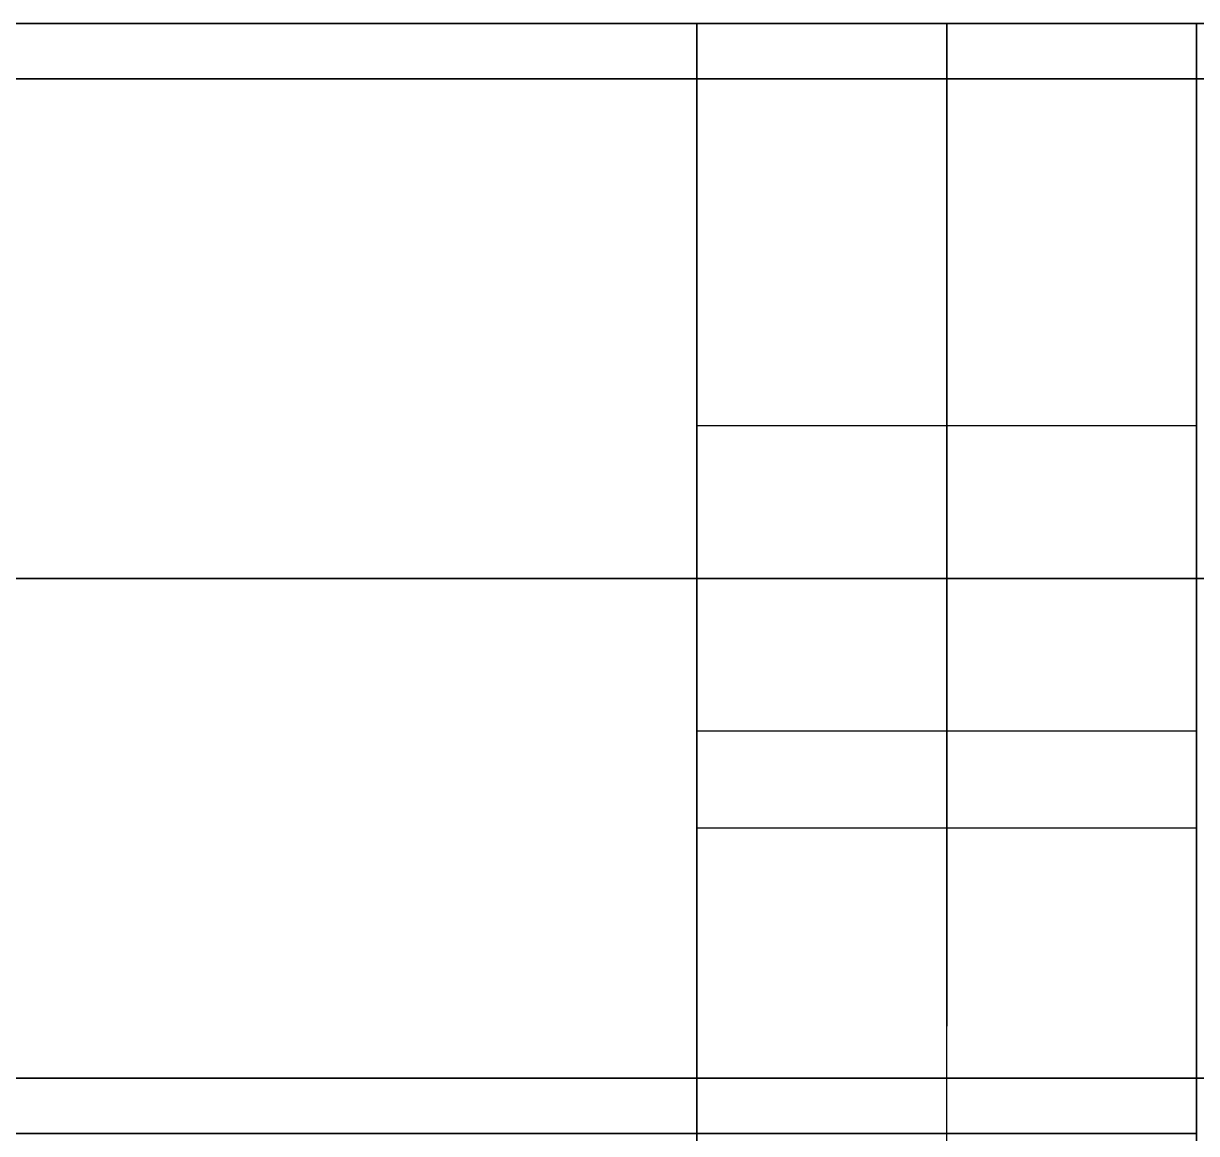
# Model space of a CAD drawing. Header units: millimetres. Extents: x -6529 to 809, y -8611 to 207.
# Drawn here: x 726.78 to 769.03, y 167.37 to 207.37 of the extents above; entities that cross this region are included whole.
import ezdxf

# ---------------------------------------------------------------- set-up
doc = ezdxf.new("R2010")
doc.units = ezdxf.units.MM
doc.header["$MEASUREMENT"] = 0
doc.layers.add('platen', color=7, linetype='Continuous', true_color=0x007f00)
doc.layers.add('staal', color=5, linetype='Continuous', true_color=0x0000ff)

# ---------------------------------------------------------------- blocks, each defined once
blk = doc.blocks.new('plaat base')
at = {"layer": 'platen'}
for points in [[(1258, 58), (1108, 58), (958, 58)], [(1258, 58, 18), (1108, 58, 18), (958, 58, 18)], [(1258, 58, 9), (1108, 58, 9), (958, 58, 9)], [(1258, -300), (1258, -121), (1258, 58)], [(1258, 58), (1258, 58, 9), (1258, 58, 18)], [(1258, -300, 18), (1258, -121, 18), (1258, 58, 18)], [(1258, -300, 9), (1258, -121, 9), (1258, 58, 9)]]:
    blk.add_open_spline(points, degree=2, dxfattribs=at)
blk = doc.blocks.new('top plaat')
at = {"layer": 'platen'}
for points in [[(1276, 40), (967, 40), (658, 40)], [(1276, 40, 18), (967, 40, 18), (658, 40, 18)], [(1276, 40, 9), (967, 40, 9), (658, 40, 9)]]:
    blk.add_open_spline(points, degree=2, dxfattribs=at)
blk = doc.blocks.new('plaat laag')
at = {"layer": 'platen'}
for p, q in [((-4.266, -1290.493, 562.5), (13.734, -1290.552, 562.5)), ((-4.266, -1290.493, 412.5), (13.734, -1290.552, 412.5)), ((-4.266, -1290.493, 337.5), (13.734, -1290.552, 337.5)), ((-4.266, -1290.493, 487.5), (13.734, -1290.552, 487.5)), ((-4.285, -1295.993, 568), (13.715, -1296.052, 568)), ((-4.285, -1295.993, 557), (13.715, -1296.052, 557)), ((-4.285, -1295.993, 418), (13.715, -1296.052, 418)), ((-4.285, -1295.993, 407), (13.715, -1296.052, 407)), ((-4.285, -1295.993, 343), (13.715, -1296.052, 343)), ((-4.285, -1295.993, 332), (13.715, -1296.052, 332)), ((-4.285, -1295.993, 493), (13.715, -1296.052, 493)), ((-4.285, -1295.993, 482), (13.715, -1296.052, 482)), ((-4.303, -1301.493, 562.5), (13.697, -1301.552, 562.5)), ((-4.303, -1301.493, 412.5), (13.697, -1301.552, 412.5)), ((-4.303, -1301.493, 337.5), (13.697, -1301.552, 337.5)), ((-4.303, -1301.493, 487.5), (13.697, -1301.552, 487.5))]:
    blk.add_line(p, q, dxfattribs=at)
for points in [[(-0.192, -58, 300), (-2.175, -657.996, 300), (-4.159, -1257.993, 300)], [(-3.167, -957.995, 600), (-3.759, -1136.994, 600), (-4.351, -1315.993, 600)], [(5.833, -958.025, 600), (5.241, -1137.024, 600), (4.649, -1316.023, 600)], [(14.833, -958.054, 600), (14.241, -1137.053, 600), (13.649, -1316.052, 600)], [(-4.351, -1315.993, 300), (-4.255, -1286.993, 300), (-4.159, -1257.993, 300)], [(-4.351, -1315.993, 300), (-4.255, -1286.993, 300), (-4.159, -1257.993, 300)], [(4.649, -1316.023, 300), (4.745, -1287.023, 300), (4.841, -1258.023, 300)], [(4.649, -1316.023, 300), (4.745, -1287.023, 300), (4.841, -1258.023, 300)], [(13.649, -1316.052, 300), (13.745, -1287.052, 300), (13.841, -1258.053, 300)], [(13.649, -1316.052, 300), (13.745, -1287.052, 300), (13.841, -1258.053, 300)], [(-4.255, -1286.993, 300), (4.745, -1287.023, 300), (13.745, -1287.052, 300)], [(-4.255, -1286.993, 300), (4.745, -1287.023, 300), (13.745, -1287.052, 300)], [(-4.351, -1315.993, 600), (4.649, -1316.023, 600), (13.649, -1316.052, 600)], [(-4.351, -1315.993, 600), (-4.351, -1315.993, 450), (-4.351, -1315.993, 300)], [(13.649, -1316.052, 300), (4.649, -1316.023, 300), (-4.351, -1315.993, 300)], [(-4.351, -1315.993, 300), (4.649, -1316.023, 300), (13.649, -1316.052, 300)], [(-4.351, -1315.993, 450), (4.649, -1316.023, 450), (13.649, -1316.052, 450)], [(4.649, -1316.023, 600), (4.649, -1316.023, 450), (4.649, -1316.023, 300)], [(13.649, -1316.052, 600), (13.649, -1316.052, 450), (13.649, -1316.052, 300)]]:
    blk.add_open_spline(points, degree=2, dxfattribs=at)
for points in [[(-4.266, -1290.493, 562.5), (-4.266, -1290.493, 557), (-4.285, -1295.993, 557), (-4.303, -1301.493, 557), (-4.303, -1301.493, 562.5), (-4.303, -1301.493, 568), (-4.285, -1295.993, 568), (-4.266, -1290.493, 568), (-4.266, -1290.493, 562.5)], [(-4.266, -1290.493, 412.5), (-4.266, -1290.493, 407), (-4.285, -1295.993, 407), (-4.303, -1301.493, 407), (-4.303, -1301.493, 412.5), (-4.303, -1301.493, 418), (-4.285, -1295.993, 418), (-4.266, -1290.493, 418), (-4.266, -1290.493, 412.5)], [(-4.266, -1290.493, 337.5), (-4.266, -1290.493, 332), (-4.285, -1295.993, 332), (-4.303, -1301.493, 332), (-4.303, -1301.493, 337.5), (-4.303, -1301.493, 343), (-4.285, -1295.993, 343), (-4.266, -1290.493, 343), (-4.266, -1290.493, 337.5)], [(-4.266, -1290.493, 487.5), (-4.266, -1290.493, 482), (-4.285, -1295.993, 482), (-4.303, -1301.493, 482), (-4.303, -1301.493, 487.5), (-4.303, -1301.493, 493), (-4.285, -1295.993, 493), (-4.266, -1290.493, 493), (-4.266, -1290.493, 487.5)], [(13.734, -1290.552, 562.5), (13.734, -1290.552, 557), (13.715, -1296.052, 557), (13.697, -1301.552, 557), (13.697, -1301.552, 562.5), (13.697, -1301.552, 568), (13.715, -1296.052, 568), (13.734, -1290.552, 568), (13.734, -1290.552, 562.5)], [(13.734, -1290.552, 412.5), (13.734, -1290.552, 407), (13.715, -1296.052, 407), (13.697, -1301.552, 407), (13.697, -1301.552, 412.5), (13.697, -1301.552, 418), (13.715, -1296.052, 418), (13.734, -1290.552, 418), (13.734, -1290.552, 412.5)], [(13.734, -1290.552, 337.5), (13.734, -1290.552, 332), (13.715, -1296.052, 332), (13.697, -1301.552, 332), (13.697, -1301.552, 337.5), (13.697, -1301.552, 343), (13.715, -1296.052, 343), (13.734, -1290.552, 343), (13.734, -1290.552, 337.5)], [(13.734, -1290.552, 487.5), (13.734, -1290.552, 482), (13.715, -1296.052, 482), (13.697, -1301.552, 482), (13.697, -1301.552, 487.5), (13.697, -1301.552, 493), (13.715, -1296.052, 493), (13.734, -1290.552, 493), (13.734, -1290.552, 487.5)]]:
    blk.add_rational_spline(points, [1, 0.707106781187, 1, 0.707106781187, 1, 0.707106781187, 1, 0.707106781187, 1], degree=2, knots=[-31.415927, -31.415927, -31.415927, -23.561945, -23.561945, -15.707963, -15.707963, -7.853982, -7.853982, 0, 0, 0], dxfattribs=at)

msp = doc.modelspace()

# ---------------------------------------------------------------- linework, layer by layer
at = {"layer": 'staal'}
for points in [[(-506.974, 207.367), (809.026, 207.367), (809.026, -1108.633), (-506.974, -1108.633)], [(-466.974, 167.367), (769.026, 167.367), (769.026, -1068.633), (-466.974, -1068.633)]]:
    msp.add_lwpolyline(points, close=True, dxfattribs=at)
for points in [[(809.026, 207.367), (151.026, 207.367), (-506.974, 207.367)], [(809.026, 207.367, 40), (151.026, 207.367, 40), (-506.974, 207.367, 40)], [(-506.974, 207.367, 676), (151.026, 207.367, 676), (809.026, 207.367, 676)], [(-506.974, 207.367, 716), (151.026, 207.367, 716), (809.026, 207.367, 716)], [(809.026, 207.367, 20), (764.276, 207.367, 20), (719.526, 207.367, 20)], [(719.526, 207.367, 696), (764.276, 207.367, 696), (809.026, 207.367, 696)], [(807.026, 205.367, 38), (151.026, 205.367, 38), (-504.974, 205.367, 38)], [(807.026, 205.367, 2), (151.026, 205.367, 2), (-504.974, 205.367, 2)], [(-504.974, 205.367, 714), (151.026, 205.367, 714), (807.026, 205.367, 714)], [(-504.974, 205.367, 678), (151.026, 205.367, 678), (807.026, 205.367, 678)], [(807.026, 205.367, 20), (763.276, 205.367, 20), (719.526, 205.367, 20)], [(719.526, 205.367, 696), (763.276, 205.367, 696), (807.026, 205.367, 696)], [(789.026, 187.367, 40), (753.776, 187.367, 40), (718.526, 187.367, 40)], [(789.026, 187.367, 38), (753.776, 187.367, 38), (718.526, 187.367, 38)], [(789.026, 187.367, 2), (753.776, 187.367, 2), (718.526, 187.367, 2)], [(789.026, 187.367), (753.776, 187.367), (718.526, 187.367)], [(718.526, 187.367, 716), (753.776, 187.367, 716), (789.026, 187.367, 716)], [(718.526, 187.367, 714), (753.776, 187.367, 714), (789.026, 187.367, 714)], [(718.526, 187.367, 678), (753.776, 187.367, 678), (789.026, 187.367, 678)], [(718.526, 187.367, 676), (753.776, 187.367, 676), (789.026, 187.367, 676)], [(771.026, 169.367, 38), (151.026, 169.367, 38), (-468.974, 169.367, 38)], [(771.026, 169.367, 2), (151.026, 169.367, 2), (-468.974, 169.367, 2)], [(-468.974, 169.367, 714), (151.026, 169.367, 714), (771.026, 169.367, 714)], [(-468.974, 169.367, 678), (151.026, 169.367, 678), (771.026, 169.367, 678)], [(771.026, 169.367, 20), (745.276, 169.367, 20), (719.526, 169.367, 20)], [(719.526, 169.367, 696), (745.276, 169.367, 696), (771.026, 169.367, 696)], [(769.026, 167.367), (151.026, 167.367), (-466.974, 167.367)], [(769.026, 167.367, 40), (151.026, 167.367, 40), (-466.974, 167.367, 40)], [(-466.974, 167.367, 676), (151.026, 167.367, 676), (769.026, 167.367, 676)], [(-466.974, 167.367, 716), (151.026, 167.367, 716), (769.026, 167.367, 716)], [(769.026, 167.367, 20), (744.276, 167.367, 20), (719.526, 167.367, 20)], [(719.526, 167.367, 696), (744.276, 167.367, 696), (769.026, 167.367, 696)]]:
    msp.add_open_spline(points, degree=2, dxfattribs=at)

# ---------------------------------------------------------------- block references
at = {"layer": 'platen'}
for name, p in [('plaat base', (-506.974, 149.367, 40)), ('top plaat', (-506.974, 167.367, 716))]:
    msp.add_blockref(name, p, dxfattribs=at)
for p, rotation in [((769.026, -1108.633, 58), 180.1894193054993), ((809.026, 167.367, 58), 270.1894193054011)]:
    msp.add_blockref('plaat laag', p, dxfattribs=dict(at, rotation=rotation))

doc.saveas('drawing.dxf')
